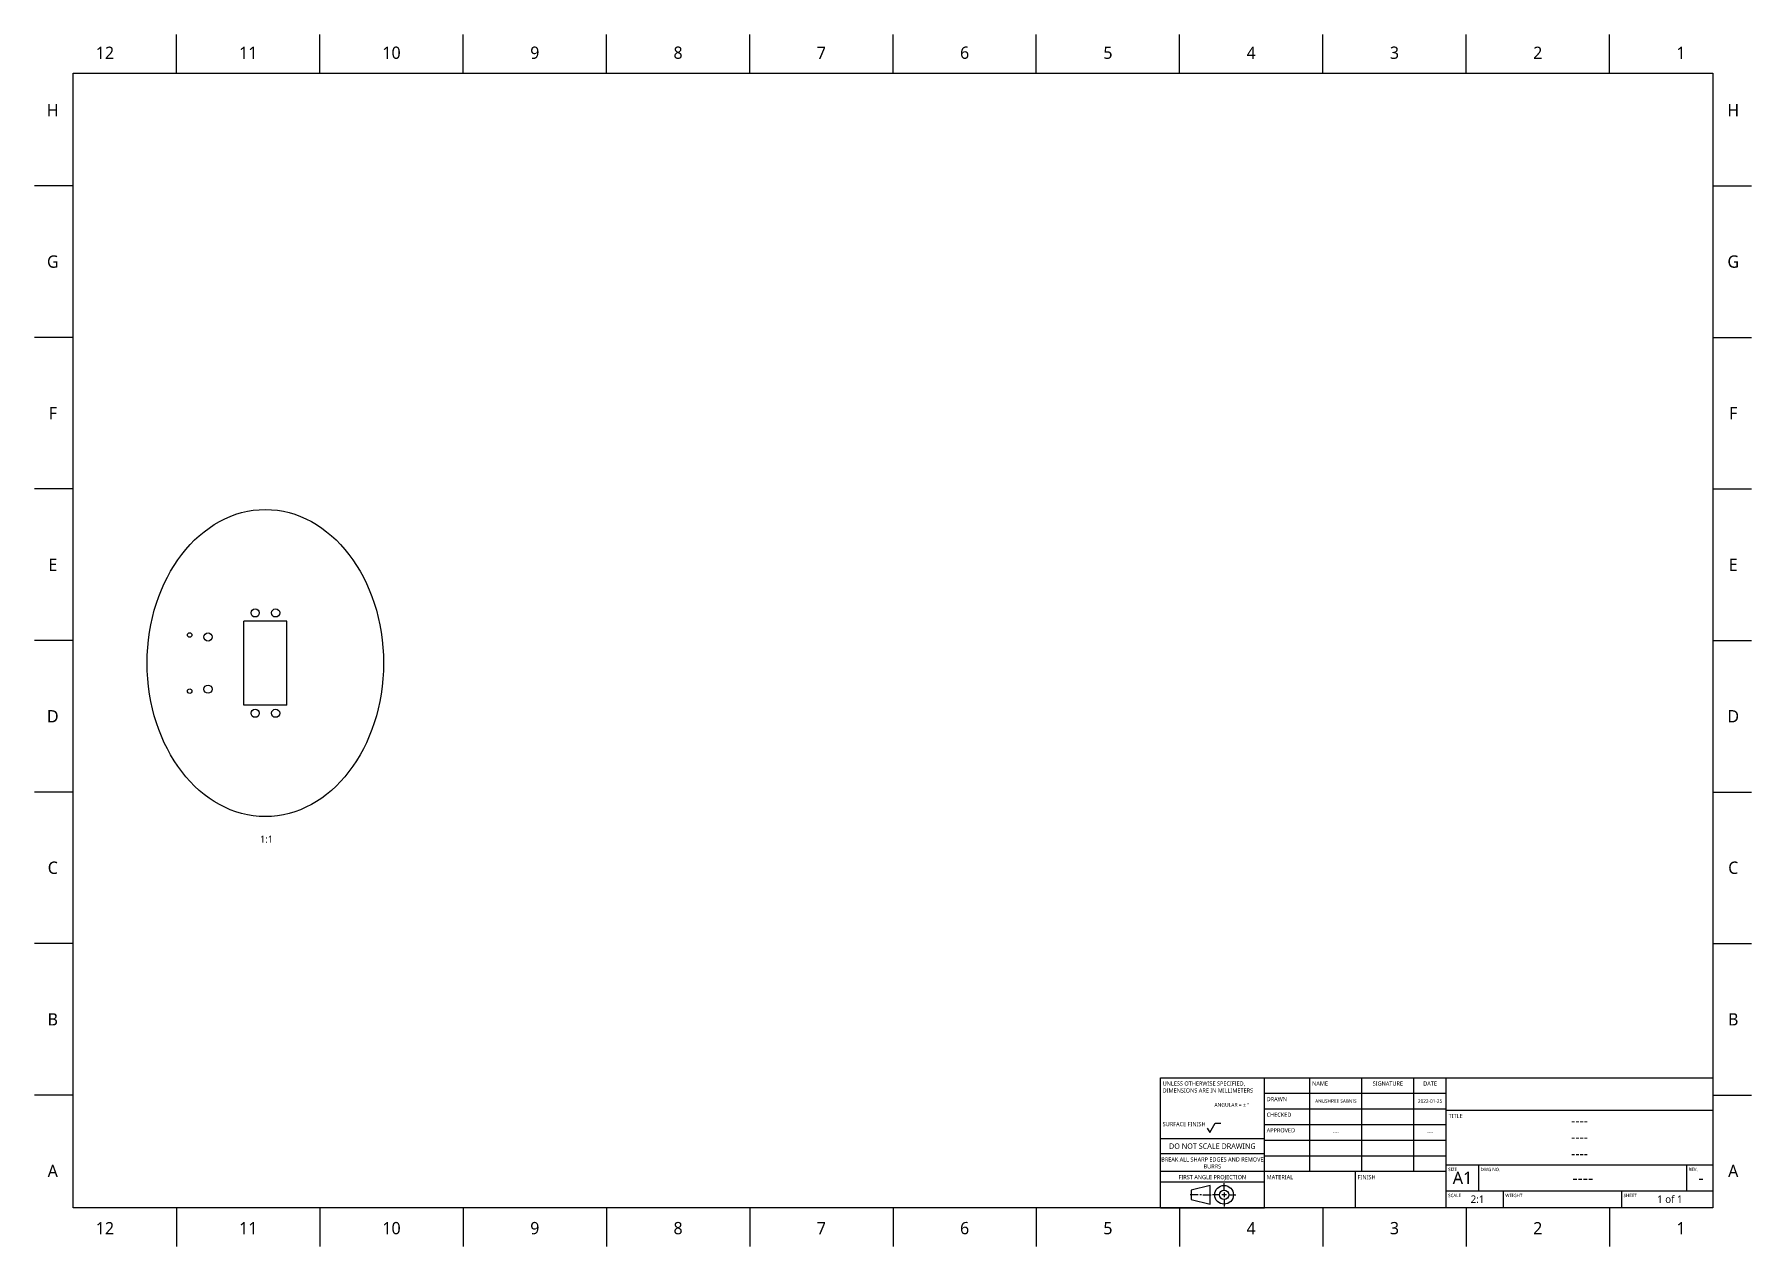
# Model space of a CAD drawing. Extents: x 2 to 841, y 1 to 593.
import ezdxf

# ---------------------------------------------------------------- set-up
doc = ezdxf.new("R2010")
doc.units = 0
doc.header["$LTSCALE"] = 12.7
for name, color, linetype in [('ANNOTATION_TEXT', 7, 'CONTINUOUS'), ('BORDER_FRAME', 7, 'CONTINUOUS'), ('BORDER_ZONES', 7, 'CONTINUOUS'), ('TITLE_BLOCK', 7, 'CONTINUOUS'), ('VISIBLE', 7, 'CONTINUOUS')]:
    doc.layers.add(name, color=color, linetype=linetype)
doc.styles.add('ONSHAPE-STANDARD', font='NotoSans-Regular.ttf')
doc.styles.add('ONSHAPE-STANDARD-FIELDS', font='')
doc.styles.add('ONSHAPE-STANDARD-VIEW-LABE', font='NotoSans-Regular.ttf', dxfattribs={"height": 3.5})
doc.styles.get('ONSHAPE-STANDARD-FIELDS').set_extended_font_data('Noto Sans')

msp = doc.modelspace()

# ---------------------------------------------------------------- linework, layer by layer
at = {"layer": 'BORDER_FRAME'}
for p, q in [((21, 20), (21, 574)), ((21, 574), (822, 574)), ((822, 574), (822, 20)), ((822, 20), (21, 20))]:
    msp.add_line(p, q, dxfattribs=at)
at = {"layer": 'BORDER_ZONES'}
for p, q in [((71.5, 574), (71.5, 593)), ((141.5, 574), (141.5, 593)), ((211.5, 574), (211.5, 593)), ((281.5, 574), (281.5, 593)), ((351.5, 574), (351.5, 593)), ((421.5, 574), (421.5, 593)), ((491.5, 574), (491.5, 593)), ((561.5, 574), (561.5, 593)), ((631.5, 574), (631.5, 593)), ((701.5, 574), (701.5, 593)), ((771.5, 574), (771.5, 593)), ((21, 519), (2, 519)), ((822, 519), (841, 519)), ((21, 445), (2, 445)), ((822, 445), (841, 445)), ((21, 371), (2, 371)), ((822, 371), (841, 371)), ((21, 297), (2, 297)), ((822, 297), (841, 297)), ((21, 223), (2, 223)), ((822, 223), (841, 223)), ((21, 149), (2, 149)), ((822, 149), (841, 149)), ((21, 75), (2, 75)), ((822, 75), (841, 75)), ((71.5, 20), (71.5, 1)), ((141.5, 20), (141.5, 1)), ((211.5, 20), (211.5, 1)), ((281.5, 20), (281.5, 1)), ((351.5, 20), (351.5, 1)), ((421.5, 20), (421.5, 1)), ((491.5, 20), (491.5, 1)), ((561.5, 20), (561.5, 1)), ((631.5, 20), (631.5, 1)), ((701.5, 20), (701.5, 1)), ((771.5, 20), (771.5, 1))]:
    msp.add_line(p, q, dxfattribs=at)
at = {"layer": 'TITLE_BLOCK'}
for p, q in [((552.12, 20), (552.12, 83.5)), ((552.12, 83.5), (602.92, 83.5)), ((602.92, 20), (602.92, 83.5)), ((602.92, 83.5), (691.83, 83.5)), ((602.92, 75.88), (691.83, 75.88)), ((625.15, 37.78), (625.15, 83.5)), ((650.55, 37.78), (650.55, 83.5)), ((675.95, 37.78), (675.95, 83.5)), ((691.83, 20), (691.83, 83.5)), ((691.83, 83.5), (822, 83.5)), ((602.92, 68.26), (691.83, 68.26)), ((691.83, 67.62), (822, 67.62)), ((574.99, 58.86), (576.25, 56.66)), ((576.25, 56.66), (578.92, 61.28)), ((578.92, 61.28), (581.72, 61.28)), ((602.92, 60.64), (691.83, 60.64)), ((552.12, 53.78), (602.92, 53.78)), ((602.92, 53.02), (691.83, 53.02)), ((552.12, 46.42), (602.92, 46.42)), ((602.92, 45.4), (691.83, 45.4)), ((552.12, 37.78), (602.92, 37.78)), ((602.92, 37.78), (691.83, 37.78)), ((647.38, 20), (647.38, 37.78)), ((691.83, 40.95), (822, 40.95)), ((707.7, 28.25), (707.7, 40.95)), ((809.3, 28.25), (809.3, 40.95)), ((552.12, 32.7), (602.92, 32.7)), ((570.67, 26.3), (566.67, 26.3)), ((576.38, 30.87), (567.24, 28.59)), ((567.24, 28.59), (567.24, 24.01)), ((572.27, 26.3), (571.35, 26.3)), ((572.95, 26.3), (576.95, 26.3)), ((576.38, 21.73), (576.38, 30.87)), ((580.95, 26.3), (577.52, 26.3)), ((584.38, 26.3), (582.1, 26.3)), ((583.24, 28.59), (583.24, 32.01)), ((583.24, 27.44), (583.24, 25.16)), ((585.53, 26.3), (588.96, 26.3)), ((691.83, 28.25), (822, 28.25)), ((719.76, 20), (719.76, 28.25)), ((777.55, 20), (777.55, 28.25)), ((552.12, 20), (602.92, 20)), ((567.24, 24.01), (576.38, 21.73)), ((583.24, 24.01), (583.24, 20.58))]:
    msp.add_line(p, q, dxfattribs=at)
for radius in [4.57, 2.29]:
    msp.add_circle((583.24, 26.3), radius, dxfattribs=at)
at = {"layer": 'VISIBLE'}
for p, q in [((104.36, 265.48), (104.36, 306.48)), ((125.36, 306.48), (104.36, 306.48)), ((125.36, 265.48), (125.36, 306.48)), ((125.36, 265.48), (104.36, 265.48))]:
    msp.add_line(p, q, dxfattribs=at)
for centre, radius in [((109.86, 310.48), 2), ((119.86, 310.48), 2), ((77.91, 299.68), 1.1), ((86.86, 298.73), 2), ((77.91, 272.28), 1.1), ((86.86, 273.23), 2), ((109.86, 261.48), 2), ((119.86, 261.48), 2)]:
    msp.add_circle(centre, radius, dxfattribs=at)
msp.add_ellipse((114.86, 285.98), major_axis=(0, -75), ratio=0.769919, dxfattribs=at)

# ---------------------------------------------------------------- texts
at = {"layer": 'ANNOTATION_TEXT', "color": 7, "insert": (114.86, 201.73), "char_height": 3.5, "attachment_point": 2, "style": 'ONSHAPE-STANDARD-VIEW-LABE'}
msp.add_mtext(' 1:1', dxfattribs=at)
at = {"layer": 'BORDER_ZONES', "char_height": 6, "attachment_point": 5, "style": 'ONSHAPE-STANDARD'}
for s, insert in [('12', (36.5, 584)), ('11', (106.5, 584)), ('10', (176.5, 584)), ('9', (246.5, 584)), ('8', (316.5, 584)), ('7', (386.5, 584)), ('6', (456.5, 584)), ('5', (526.5, 584)), ('4', (596.5, 584)), ('3', (666.5, 584)), ('2', (736.5, 584)), ('1', (806.5, 584)), ('H', (11, 556)), ('H', (832, 556)), ('G', (11, 482)), ('G', (832, 482)), ('F', (11, 408)), ('F', (832, 408)), ('E', (11, 334)), ('E', (832, 334)), ('D', (11, 260)), ('D', (832, 260)), ('C', (11, 186)), ('C', (832, 186)), ('B', (11, 112)), ('B', (832, 112)), ('A', (11, 38)), ('A', (832, 38)), ('12', (36.5, 10)), ('11', (106.5, 10)), ('10', (176.5, 10)), ('9', (246.5, 10)), ('8', (316.5, 10)), ('7', (386.5, 10)), ('6', (456.5, 10)), ('5', (526.5, 10)), ('4', (596.5, 10)), ('3', (666.5, 10)), ('2', (736.5, 10)), ('1', (806.5, 10))]:
    msp.add_mtext(s, dxfattribs=dict(at, insert=insert))
at = {"layer": 'TITLE_BLOCK'}
for s, insert, char_height, width, attachment_point, style in [('UNLESS OTHERWISE SPECIFIED, DIMENSIONS ARE IN MILLIMETERS', (553.24, 81.67), 2.032, 49.784, 1, 'ONSHAPE-STANDARD'), ('NAME', (626.27, 81.67), 2.032, 24.892, 1, 'ONSHAPE-STANDARD'), ('SIGNATURE', (663.25, 81.67), 2.032, 24.892, 2, 'ONSHAPE-STANDARD'), ('DATE', (683.89, 81.67), 2.032, 15.5575, 2, 'ONSHAPE-STANDARD'), ('^JANGULAR = ± °^J', (578.53, 74.23), 1.8288, 24.892, 1, 'ONSHAPE-STANDARD'), ('DRAWN', (604.04, 74.05), 2.032, 21.7805, 1, 'ONSHAPE-STANDARD'), ('ANUSHREE SABNIS', (637.85, 72.07), 1.7069, 25.4, 5, 'ONSHAPE-STANDARD-FIELDS'), ('2022-01-25', (683.89, 72.07), 1.707, 15.875, 5, 'ONSHAPE-STANDARD-FIELDS'), ('SURFACE FINISH', (553.24, 61.86), 2.032, 24.892, 1, 'ONSHAPE-STANDARD'), ('APPROVED', (604.04, 58.81), 2.032, 21.7805, 1, 'ONSHAPE-STANDARD'), ('CHECKED', (604.04, 66.43), 2.032, 21.7805, 1, 'ONSHAPE-STANDARD'), ('TITLE', (692.94, 65.8), 2.032, 15.5575, 1, 'ONSHAPE-STANDARD'), ('----', (756.91, 62.54), 4.877, 117.475, 5, 'ONSHAPE-STANDARD-FIELDS'), ('DO NOT SCALE DRAWING', (577.52, 51.4), 2.6416, 49.784, 2, 'ONSHAPE-STANDARD'), ('----', (637.85, 56.83), 1.707, 25.4, 5, 'ONSHAPE-STANDARD-FIELDS'), ('----', (683.89, 56.83), 1.707, 15.875, 5, 'ONSHAPE-STANDARD-FIELDS'), ('----', (756.91, 54.54), 4.877, 117.475, 5, 'ONSHAPE-STANDARD-FIELDS'), ('BREAK ALL SHARP EDGES AND REMOVE BURRS', (577.52, 44.59), 2.032, 49.784, 2, 'ONSHAPE-STANDARD'), ('----', (756.91, 46.54), 4.877, 117.475, 5, 'ONSHAPE-STANDARD-FIELDS'), ('FIRST ANGLE PROJECTION', (577.52, 35.95), 2.032, 49.784, 2, 'ONSHAPE-STANDARD'), ('MATERIAL', (604.04, 35.95), 2.032, 43.561, 1, 'ONSHAPE-STANDARD'), ('FINISH', (648.49, 35.95), 2.032, 43.561, 1, 'ONSHAPE-STANDARD'), ('SIZE', (692.72, 39.49), 1.626, 15.5575, 1, 'ONSHAPE-STANDARD'), ('A1', (699.76, 34.6), 6.096, 15.875, 5, 'ONSHAPE-STANDARD-FIELDS'), ('DWG NO.', (708.59, 39.49), 1.626, 99.568, 1, 'ONSHAPE-STANDARD'), ('----', (758.5, 34.6), 6.096, 101.6, 5, 'ONSHAPE-STANDARD-FIELDS'), ('REV.', (810.19, 39.49), 1.626, 12.446, 1, 'ONSHAPE-STANDARD'), ('-', (816.28, 34.6), 6.1, 11.43, 5, 'ONSHAPE-STANDARD-FIELDS'), ('SCALE', (692.72, 26.79), 1.626, 27.3812, 1, 'ONSHAPE-STANDARD'), ('2:1', (707.07, 24.13), 3.658, 25.4, 5, 'ONSHAPE-STANDARD-FIELDS'), ('WEIGHT', (720.66, 26.79), 1.626, 56.6293, 1, 'ONSHAPE-STANDARD'), ('SHEET', (778.44, 26.79), 1.626, 43.561, 1, 'ONSHAPE-STANDARD'), ('1 of 1', (801.04, 24.13), 3.658, 41.91, 5, 'ONSHAPE-STANDARD-FIELDS')]:
    msp.add_mtext(s, dxfattribs=dict(at, insert=insert, char_height=char_height, width=width, attachment_point=attachment_point, style=style))

doc.saveas('drawing.dxf')
